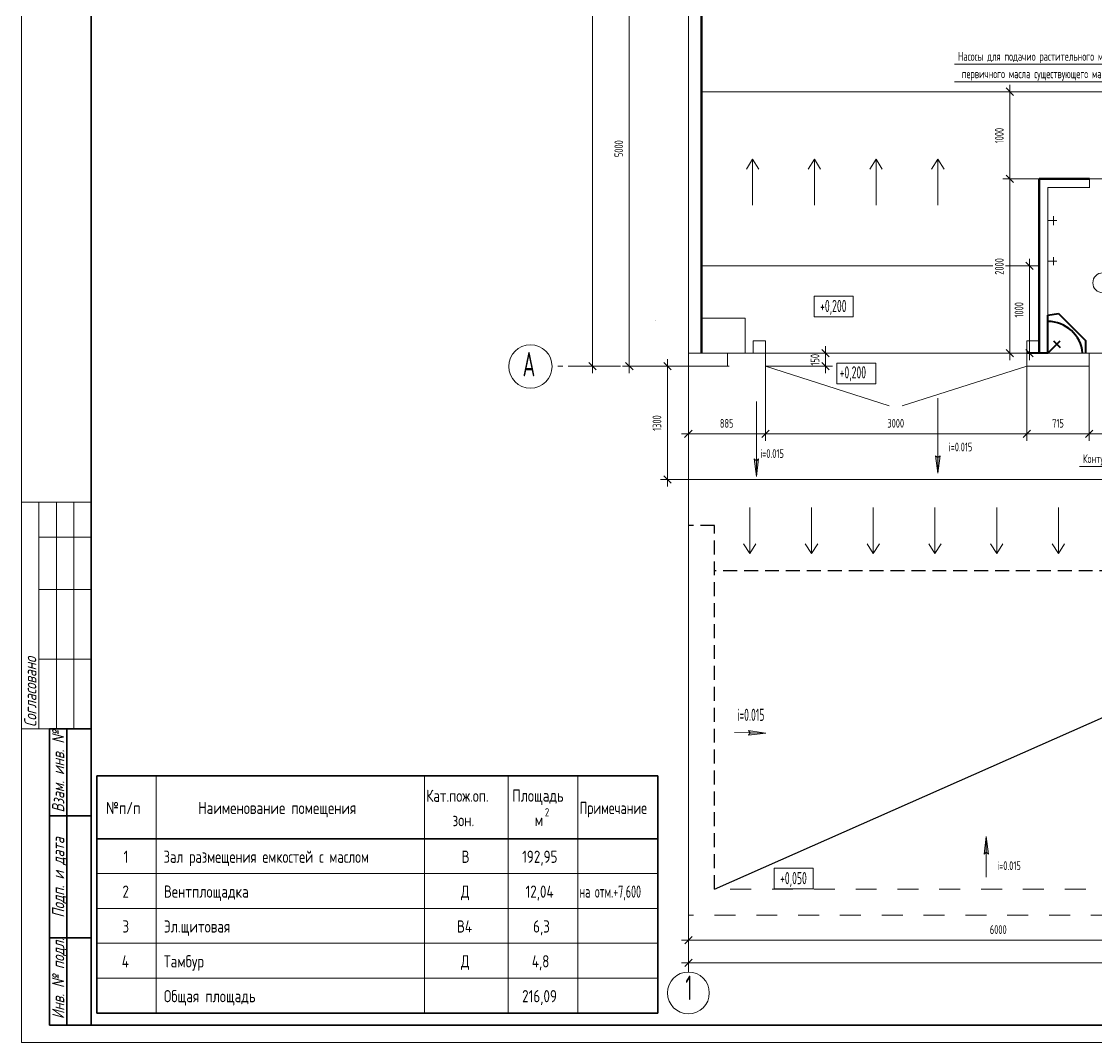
# Model space of a CAD drawing. Header units: millimetres. Extents: x -2281 to 5887, y 0 to 4166.
# Drawn here: x 0 to 308.4, y 0 to 292.9 of the extents above; entities that cross this region are included whole.
import ezdxf

# ---------------------------------------------------------------- set-up
doc = ezdxf.new("R2010")
doc.units = ezdxf.units.MM
for name, pattern in [('K5LT32784', [0]), ('K5LT32785', [0]), ('K5LT32838', [0]), ('K5LT32848', [19.2, 15, -2, 0.2, -2]), ('K5LT32871', [11.999999, 6, -6]), ('K5LT32888', [0]), ('K5LT32891', [11.999999, 6, -6]), ('K5LT32892', [6, 4, -2]), ('K5LT_AXLED', [19.5, 15, -1.5, 1.5, -1.5]), ('K5LT_BASIC', [0]), ('K5LT_THIN', [0]), ('K5LT_THIN_INCLUDED_TO_HATCHING', [0])]:
    doc.linetypes.add(name, pattern=pattern)
doc.layers.add('Системный слой', color=7, linetype='Continuous')
doc.styles.add('KDIMTEXTSTYLE', font='GOST_AU.SHX', dxfattribs={"width": 0.96, "oblique": 15, "height": 5})
doc.styles.add('KTEXTSTYLE', font='GOST_AU.SHX', dxfattribs={"width": 0.96, "height": 5})
doc.dimstyles.new('KDIMSTYLE (0.03)', dxfattribs={"dimtxt": 5, "dimasz": 1, "dimexe": 2, "dimexo": 0, "dimgap": 1, "dimtad": 1, "dimlfac": 40, "dimtxsty": 'KDIMTEXTSTYLE', "dimsah": 1, "dimcen": 0, "dimdle": 1, "dimadec": 0, "dimazin": 0, "dimtfac": 0.667, "dimtmove": 0, "dimatfit": 3, "dimfxl": 1, "dimtvp": 1, "dimtolj": 1, "dimtzin": 0, "dimarcsym": 0})

# ---------------------------------------------------------------- blocks, each defined once
blk = doc.blocks.new('U38')
at = {"layer": 'Системный слой', "color": 5, "linetype": 'K5LT_BASIC', "lineweight": 35, "true_color": 0x0000ff}
for p, q in [((21.62, 76.46), (182.62, 76.46)), ((21.62, 8.46), (21.62, 76.46)), ((182.62, 8.46), (182.62, 76.46)), ((21.62, 58.46), (182.62, 58.46)), ((21.62, 8.46), (182.62, 8.46))]:
    blk.add_line(p, q, dxfattribs=at)
at = {"layer": 'Системный слой', "color": 7, "linetype": 'K5LT_THIN', "lineweight": 13}
for p, q in [((38.62, 8.46), (38.62, 76.46)), ((115.62, 8.46), (115.62, 76.46)), ((139.62, 58.46), (139.62, 76.46)), ((159.62, 8.46), (159.62, 76.46)), ((139.62, 48.46), (139.62, 58.46)), ((21.62, 48.46), (182.62, 48.46)), ((139.62, 38.46), (139.62, 48.46)), ((21.62, 38.46), (182.62, 38.46)), ((139.62, 28.46), (139.62, 38.46)), ((21.62, 28.46), (182.62, 28.46)), ((139.62, 18.46), (139.62, 28.46)), ((21.62, 18.46), (182.62, 18.46)), ((139.62, 8.46), (139.62, 18.46))]:
    blk.add_line(p, q, dxfattribs=at)
at = {"layer": 'Системный слой', "color": 7, "char_height": 2.5, "attachment_point": 1, "style": 'KTEXTSTYLE'}
for s, insert in [('\\H3.5;\\W0.965;\\Q15;\\Q0;\\W0.947;Кат.пож.оп.', (116.12, 72.54)), ('\\H3.5;\\W0.965;\\Q15;\\Q0;Площадь', (140.82, 72.58)), ('\\H3.5;\\W0.965;\\Q15;\\Q0;№п/п', (24.28, 69.04)), ('\\H3.5;\\W0.965;\\Q15;\\Q0;Наименование помещения', (50.72, 69.04)), ('\\H3.5;\\W0.965;\\Q15;\\Q0;\\W0.886;Примечание', (160.12, 69.04)), ('\\H3.5;\\W0.965;\\Q15;\\Q0;зон.', (123.68, 65.54)), ('\\H3.5;\\W0.965;\\Q15;\\Q0;\\H2.33;2', (150.19, 67.23)), ('\\H3.5;\\W0.965;\\Q15;\\Q0;м', (147.27, 65.58)), ('\\H3.5;\\W0.965;\\Q15;\\Q0;1', (29.28, 55.04)), ('\\H3.5;\\W0.965;\\Q15;\\Q0;\\W0.923; Зал размещения емкостей с маслом ', (39.12, 55.04)), ('\\H3.5;\\W0.965;\\Q15;\\Q0;В', (126.27, 55.04)), ('\\H3.5;\\W0.965;\\Q15;\\Q0;192,95', (143.64, 55.04)), ('\\H3.5;\\W0.965;\\Q15;\\Q0;2', (28.96, 45.04)), ('\\H3.5;\\W0.965;\\Q15;\\Q0; Вентплощадка', (39.12, 45.04)), ('\\H3.5;\\W0.965;\\Q15;\\Q0;Д', (126.09, 45.04)), ('\\H3.5;\\W0.965;\\Q15;\\Q0;12,04', (144.61, 45.04)), ('\\H3.5;\\W0.965;\\Q15;\\Q0;\\W0.741;на отм.+7,600', (160.12, 45.04)), ('\\H3.5;\\W0.965;\\Q15;\\Q0;3', (28.96, 35.04)), ('\\H3.5;\\W0.965;\\Q15;\\Q0; Эл.щитовая', (39.12, 35.04)), ('\\H3.5;\\W0.965;\\Q15;\\Q0;В4', (124.93, 35.04)), ('\\H3.5;\\W0.965;\\Q15;\\Q0;6,3', (146.79, 35.04)), ('\\H3.5;\\W0.965;\\Q15;\\Q0;4', (28.77, 25.04)), ('\\H3.5;\\W0.965;\\Q15;\\Q0; Тамбур', (39.12, 25.04)), ('\\H3.5;\\W0.965;\\Q15;\\Q0;Д', (126.09, 25.04)), ('\\H3.5;\\W0.965;\\Q15;\\Q0;4,8', (146.42, 25.04)), ('\\H3.5;\\W0.965;\\Q15;\\Q0; Общая площадь', (39.12, 15.04)), ('\\H3.5;\\W0.965;\\Q15;\\Q0;216,09', (143.64, 15.04))]:
    blk.add_mtext(s, dxfattribs=dict(at, insert=insert))
blk = doc.blocks.new('U194')
at = {"layer": 'Системный слой', "color": 7, "linetype": 'K5LT_THIN', "lineweight": 13}
for p, q in [((233.91, 194.91), (245.12, 194.91)), ((233.91, 188.95), (233.91, 194.91)), ((245.12, 194.91), (245.12, 188.95)), ((245.12, 188.95), (233.91, 188.95))]:
    blk.add_line(p, q, dxfattribs=at)
at = {"layer": 'Системный слой', "color": 7, "insert": (234.75, 194.01), "char_height": 2.5, "attachment_point": 1, "style": 'KTEXTSTYLE'}
blk.add_mtext('\\H3.5;\\W0.965;\\Q15;\\Q0;\\W0.715;+0,200', dxfattribs=at)
blk = doc.blocks.new('U198')
at = {"layer": 'Системный слой', "color": 7, "linetype": 'K5LT_THIN', "lineweight": 13}
for p, q in [((227.46, 214.13), (238.67, 214.13)), ((227.46, 208.17), (227.46, 214.13)), ((238.67, 214.13), (238.67, 208.17)), ((238.67, 208.17), (227.46, 208.17))]:
    blk.add_line(p, q, dxfattribs=at)
at = {"layer": 'Системный слой', "color": 7, "insert": (229.14, 213.05), "char_height": 2.5, "attachment_point": 1, "style": 'KTEXTSTYLE'}
blk.add_mtext('\\H3.5;\\W0.965;\\Q15;\\Q0;\\W0.715;+0,200', dxfattribs=at)
blk = doc.blocks.new('U228')
at = {"layer": 'Системный слой', "color": 7, "linetype": 'K5LT_THIN', "lineweight": 13}
for p, q in [((215.97, 49.99), (227.18, 49.99)), ((215.97, 44.04), (215.97, 49.99)), ((227.18, 49.99), (227.18, 44.04)), ((227.18, 44.04), (215.97, 44.04))]:
    blk.add_line(p, q, dxfattribs=at)
at = {"layer": 'Системный слой', "color": 7, "insert": (217.65, 48.91), "char_height": 2.5, "attachment_point": 1, "style": 'KTEXTSTYLE'}
blk.add_mtext('\\H3.5;\\W0.965;\\Q15;\\Q0;\\W0.715;+0,050', dxfattribs=at)
blk = doc.blocks.new('U258')
at = {"layer": 'Системный слой', "color": 7, "linetype": 'K5LT_THIN', "lineweight": 13}
for p, q in [((207.6, 565.22), (195.1, 565.22)), ((207.6, 565.22), (207.6, 555.22)), ((207.6, 555.22), (195.1, 555.22)), ((207.6, 449.03), (195.1, 449.03)), ((207.6, 449.03), (207.6, 439.03)), ((207.6, 439.03), (195.1, 439.03)), ((207.6, 324.03), (195.1, 324.03)), ((207.6, 324.03), (207.6, 314.03)), ((207.6, 314.03), (195.1, 314.03)), ((207.6, 207.78), (195.1, 207.78)), ((207.6, 207.78), (207.6, 197.78)), ((207.6, 197.78), (195.1, 197.78))]:
    blk.add_line(p, q, dxfattribs=at)
blk = doc.blocks.new('D44')
at = {"layer": 'Системный слой', "color": 7, "linetype": 'K5LT_THIN', "lineweight": 13, "transparency": 16777216}
for p, q in [((191.35, 180.96), (191.35, 27.37)), ((191.35, 29.37), (189.35, 29.37)), ((192.41, 30.43), (190.29, 28.31)), ((340.29, 28.31), (342.41, 30.43)), ((341.35, 29.37), (343.35, 29.37))]:
    blk.add_line(p, q, dxfattribs=at)
at = {"transparency": 16777216}
blk.add_wipeout([(277.84, 30.62), (277.84, 34.19), (282.66, 34.19), (282.66, 30.62)], dxfattribs=at).dxf.layer = 'Системный слой'
at = {"layer": 'Системный слой', "color": 7, "linetype": 'K5LT_THIN', "lineweight": 13, "transparency": 16777216}
blk.add_line((341.35, 29.37), (191.35, 29.37), dxfattribs=at)
at = {"layer": 'Системный слой', "color": 7, "transparency": 16777216, "insert": (277.84, 33.64), "char_height": 2.5, "attachment_point": 1, "style": 'KTEXTSTYLE'}
blk.add_mtext('\\H3.5;\\W0.965;\\Q15;\\Q0;\\W0.715;\\H2.50;6000', dxfattribs=at)
blk = doc.blocks.new('KDIMARROW_03')
at = {"layer": 'Системный слой', "color": 0, "linetype": 'K5LT_THIN', "lineweight": 13}
for p, q in [((-1.06, -1.06), (1.06, 1.06)), ((0, 0), (-1, 0)), ((0, 0), (2, 0))]:
    blk.add_line(p, q, dxfattribs=at)
blk = doc.blocks.new('D49')
at = {"layer": 'Системный слой', "color": 7, "linetype": 'K5LT_THIN', "lineweight": 13, "transparency": 16777216}
for p, q in [((174.4, 319.03), (174.4, 321.03)), ((176.91, 319.03), (172.4, 319.03)), ((175.46, 317.97), (173.34, 320.1)), ((173.34, 195.1), (175.46, 192.97)), ((177.01, 194.04), (172.4, 194.04)), ((174.4, 194.04), (174.4, 192.04))]:
    blk.add_line(p, q, dxfattribs=at)
at = {"transparency": 16777216}
blk.add_wipeout([(173.4, 254.02), (169.83, 254.02), (169.83, 258.85), (173.4, 258.85)], dxfattribs=at).dxf.layer = 'Системный слой'
at = {"layer": 'Системный слой', "color": 7, "linetype": 'K5LT_THIN', "lineweight": 13, "transparency": 16777216}
blk.add_line((174.4, 194.04), (174.4, 319.03), dxfattribs=at)
at = {"layer": 'Системный слой', "color": 7, "transparency": 16777216, "insert": (170.13, 254.02), "char_height": 2.5, "attachment_point": 1, "rotation": 90, "style": 'KTEXTSTYLE'}
blk.add_mtext('\\H3.5;\\W0.965;\\Q15;\\Q0;\\W0.715;\\H2.50;5000', dxfattribs=at)
blk = doc.blocks.new('D56')
at = {"layer": 'Системный слой', "color": 7, "linetype": 'K5LT_THIN', "lineweight": 13, "transparency": 16777216}
for p, q in [((191.35, 33.12), (191.35, 20.84)), ((566.35, 20.23), (566.35, 24.84)), ((191.35, 22.84), (189.35, 22.84)), ((192.41, 23.9), (190.29, 21.78)), ((565.29, 21.78), (567.41, 23.9)), ((566.35, 22.84), (568.35, 22.84))]:
    blk.add_line(p, q, dxfattribs=at)
at = {"transparency": 16777216}
blk.add_wipeout([(413.41, 24.09), (413.41, 27.66), (419.06, 27.66), (419.06, 24.09)], dxfattribs=at).dxf.layer = 'Системный слой'
at = {"layer": 'Системный слой', "color": 7, "linetype": 'K5LT_THIN', "lineweight": 13, "transparency": 16777216}
blk.add_line((191.35, 22.84), (566.35, 22.84), dxfattribs=at)
at = {"layer": 'Системный слой', "color": 7, "transparency": 16777216, "insert": (413.41, 27.11), "char_height": 2.5, "attachment_point": 1, "style": 'KTEXTSTYLE'}
blk.add_mtext('\\H3.5;\\W0.965;\\Q15;\\Q0;\\W0.715;\\H2.50;15000', dxfattribs=at)
blk = doc.blocks.new('D57')
at = {"layer": 'Системный слой', "color": 7, "linetype": 'K5LT_THIN', "lineweight": 13, "transparency": 16777216}
for p, q in [((163.85, 569.04), (163.85, 571.04)), ((162.53, 569.04), (165.85, 569.04)), ((164.91, 567.97), (162.79, 570.1)), ((162.79, 195.1), (164.91, 192.97)), ((166.54, 194.04), (161.85, 194.04)), ((163.85, 194.04), (163.85, 192.04))]:
    blk.add_line(p, q, dxfattribs=at)
at = {"transparency": 16777216}
blk.add_wipeout([(162.6, 398.09), (159.03, 398.09), (159.03, 403.74), (162.6, 403.74)], dxfattribs=at).dxf.layer = 'Системный слой'
at = {"layer": 'Системный слой', "color": 7, "linetype": 'K5LT_THIN', "lineweight": 13, "transparency": 16777216}
blk.add_line((163.85, 569.04), (163.85, 194.04), dxfattribs=at)
at = {"layer": 'Системный слой', "color": 7, "transparency": 16777216, "insert": (159.59, 398.09), "char_height": 2.5, "attachment_point": 1, "rotation": 90, "style": 'KTEXTSTYLE'}
blk.add_mtext('\\H3.5;\\W0.965;\\Q15;\\Q0;\\W0.715;\\H2.50;15000', dxfattribs=at)
blk = doc.blocks.new('U534')
at = {"layer": 'Системный слой', "color": 7, "linetype": 'K5LT_THIN', "lineweight": 13}
for p, q in [((329.37, 280.65), (267.71, 280.65)), ((329.37, 275.65), (329.37, 280.65)), ((329.37, 275.65), (267.71, 275.65)), ((329.37, 275.65), (419.85, 246.79))]:
    blk.add_line(p, q, dxfattribs=at)
at = {"layer": 'Системный слой', "color": 7, "char_height": 2.5, "attachment_point": 1, "style": 'KTEXTSTYLE'}
for s, insert in [('\\H3.5;\\W0.965;\\Q15;\\Q0;\\W0.715;\\H2.50;Насосы для подачио растительного масла в емкости', (268.71, 284.15)), ('\\H3.5;\\W0.965;\\Q15;\\Q0;\\W0.715;\\H2.50; первичного масла существующего маслохозяйства..', (268.71, 279.15))]:
    blk.add_mtext(s, dxfattribs=dict(at, insert=insert))
blk = doc.blocks.new('D78')
at = {"layer": 'Системный слой', "color": 7, "linetype": 'K5LT_THIN', "lineweight": 13, "transparency": 16777216}
for p, q in [((291.97, 247.78), (281.58, 247.78)), ((284.64, 246.72), (282.52, 248.84)), ((283.58, 247.78), (283.58, 249.78)), ((291.97, 197.78), (281.58, 197.78)), ((282.52, 198.85), (284.64, 196.72)), ((283.58, 197.78), (283.58, 195.78))]:
    blk.add_line(p, q, dxfattribs=at)
at = {"transparency": 16777216}
blk.add_wipeout([(282.33, 220.27), (278.77, 220.27), (278.77, 225.09), (282.33, 225.09)], dxfattribs=at).dxf.layer = 'Системный слой'
at = {"layer": 'Системный слой', "color": 7, "linetype": 'K5LT_THIN', "lineweight": 13, "transparency": 16777216}
blk.add_line((283.58, 247.78), (283.58, 197.78), dxfattribs=at)
at = {"layer": 'Системный слой', "color": 7, "transparency": 16777216, "insert": (279.32, 220.27), "char_height": 2.5, "attachment_point": 1, "rotation": 90, "style": 'KTEXTSTYLE'}
blk.add_mtext('\\H3.5;\\W0.965;\\Q15;\\Q0;\\W0.715;\\H2.50;2000', dxfattribs=at)
blk = doc.blocks.new('D81')
at = {"layer": 'Системный слой', "color": 7, "linetype": 'K5LT_THIN', "lineweight": 13, "transparency": 16777216}
for p, q in [((306.33, 194.04), (306.33, 172.61)), ((331.33, 194.09), (331.33, 172.61)), ((306.33, 174.61), (304.33, 174.61)), ((307.39, 175.67), (305.27, 173.55)), ((330.27, 173.55), (332.39, 175.67)), ((331.33, 174.61), (333.33, 174.61))]:
    blk.add_line(p, q, dxfattribs=at)
at = {"transparency": 16777216}
blk.add_wipeout([(316.52, 175.86), (316.52, 179.43), (320.96, 179.43), (320.96, 175.86)], dxfattribs=at).dxf.layer = 'Системный слой'
at = {"layer": 'Системный слой', "color": 7, "linetype": 'K5LT_THIN', "lineweight": 13, "transparency": 16777216}
blk.add_line((306.33, 174.61), (331.33, 174.61), dxfattribs=at)
at = {"layer": 'Системный слой', "color": 7, "transparency": 16777216, "insert": (316.52, 178.88), "char_height": 2.5, "attachment_point": 1, "style": 'KTEXTSTYLE'}
blk.add_mtext('\\H3.5;\\W0.965;\\Q15;\\Q0;\\W0.715;\\H2.50;1000', dxfattribs=at)
blk = doc.blocks.new('U592')
at = {"layer": 'Системный слой'}
blk.add_hatch(color=7, dxfattribs=at).paths.add_polyline_path([(262.92, 163.31), (263.58, 168.31), (262.92, 167.81), (262.27, 168.31)])
at = {"layer": 'Системный слой', "color": 7, "linetype": 'K5LT_THIN', "lineweight": 13}
for p, q in [((262.92, 184.83), (262.92, 163.31)), ((262.92, 163.31), (262.27, 168.31)), ((262.27, 168.31), (262.92, 167.81)), ((262.92, 167.81), (263.58, 168.31)), ((263.58, 168.31), (262.92, 163.31))]:
    blk.add_line(p, q, dxfattribs=at)
blk = doc.blocks.new('U593')
at = {"layer": 'Системный слой'}
blk.add_hatch(color=7, dxfattribs=at).paths.add_polyline_path([(210.85, 162.41), (211.51, 167.41), (210.85, 166.91), (210.19, 167.41)])
at = {"layer": 'Системный слой', "color": 7, "linetype": 'K5LT_THIN', "lineweight": 13}
for p, q in [((210.85, 183.94), (210.85, 162.41)), ((210.85, 162.41), (210.19, 167.41)), ((210.19, 167.41), (210.85, 166.91)), ((210.85, 166.91), (211.51, 167.41)), ((211.51, 167.41), (210.85, 162.41))]:
    blk.add_line(p, q, dxfattribs=at)
blk = doc.blocks.new('U597')
at = {"layer": 'Системный слой'}
blk.add_hatch(color=7, dxfattribs=at).paths.add_polyline_path([(277.49, 54.07), (276.83, 59.07), (276.17, 54.07), (276.83, 54.57)])
at = {"layer": 'Системный слой', "color": 7, "linetype": 'K5LT_THIN', "lineweight": 13}
for p, q in [((276.17, 54.07), (276.83, 59.07)), ((276.83, 59.07), (277.49, 54.07)), ((276.83, 47.47), (276.83, 59.07)), ((276.83, 54.57), (276.17, 54.07)), ((277.49, 54.07), (276.83, 54.57))]:
    blk.add_line(p, q, dxfattribs=at)
blk = doc.blocks.new('U598')
at = {"layer": 'Системный слой'}
blk.add_hatch(color=7, dxfattribs=at).paths.add_polyline_path([(213.57, 88.77), (208.56, 88.19), (209.07, 88.84), (208.58, 89.5)])
at = {"layer": 'Системный слой', "color": 7, "linetype": 'K5LT_THIN', "lineweight": 13}
for p, q in [((209.07, 88.84), (208.58, 89.5)), ((208.58, 89.5), (213.57, 88.77)), ((204.56, 88.91), (213.57, 88.77)), ((208.56, 88.19), (209.07, 88.84)), ((213.57, 88.77), (208.56, 88.19))]:
    blk.add_line(p, q, dxfattribs=at)
blk = doc.blocks.new('D120')
at = {"layer": 'Системный слой', "color": 7, "linetype": 'K5LT_THIN', "lineweight": 13, "transparency": 16777216}
for p, q in [((186.4, 192.97), (184.28, 195.1)), ((185.34, 194.03), (185.34, 196.03)), ((191.35, 194.03), (183.34, 194.03)), ((191.37, 161.53), (183.34, 161.53)), ((184.28, 162.59), (186.4, 160.47)), ((185.34, 161.53), (185.34, 159.53))]:
    blk.add_line(p, q, dxfattribs=at)
at = {"transparency": 16777216}
blk.add_wipeout([(184.09, 175.47), (180.52, 175.47), (180.52, 179.91), (184.09, 179.91)], dxfattribs=at).dxf.layer = 'Системный слой'
at = {"layer": 'Системный слой', "color": 7, "linetype": 'K5LT_THIN', "lineweight": 13, "transparency": 16777216}
blk.add_line((185.34, 194.03), (185.34, 161.53), dxfattribs=at)
at = {"layer": 'Системный слой', "color": 7, "transparency": 16777216, "insert": (181.07, 175.47), "char_height": 2.5, "attachment_point": 1, "rotation": 90, "style": 'KTEXTSTYLE'}
blk.add_mtext('\\H3.5;\\W0.965;\\Q15;\\Q0;\\W0.715;\\H2.50;1300', dxfattribs=at)
blk = doc.blocks.new('D121')
at = {"layer": 'Системный слой', "color": 7, "linetype": 'K5LT_THIN', "lineweight": 13, "transparency": 16777216}
for p, q in [((291.97, 222.78), (287.22, 222.78)), ((290.28, 221.72), (288.16, 223.84)), ((289.22, 222.78), (289.22, 224.78)), ((291.97, 197.78), (287.22, 197.78)), ((288.16, 198.85), (290.28, 196.72)), ((289.22, 197.78), (289.22, 195.78))]:
    blk.add_line(p, q, dxfattribs=at)
at = {"transparency": 16777216}
blk.add_wipeout([(287.97, 207.97), (284.4, 207.97), (284.4, 212.41), (287.97, 212.41)], dxfattribs=at).dxf.layer = 'Системный слой'
at = {"layer": 'Системный слой', "color": 7, "linetype": 'K5LT_THIN', "lineweight": 13, "transparency": 16777216}
blk.add_line((289.22, 197.78), (289.22, 222.78), dxfattribs=at)
at = {"layer": 'Системный слой', "color": 7, "transparency": 16777216, "insert": (284.96, 207.97), "char_height": 2.5, "attachment_point": 1, "rotation": 90, "style": 'KTEXTSTYLE'}
blk.add_mtext('\\H3.5;\\W0.965;\\Q15;\\Q0;\\W0.715;\\H2.50;1000', dxfattribs=at)
blk = doc.blocks.new('U600')
at = {"layer": 'Системный слой', "color": 7, "linetype": 'K5LT_THIN', "lineweight": 13}
for q in [(303.55, 165.24), (355.85, 158.57)]:
    blk.add_line((339.61, 165.24), q, dxfattribs=at)
at = {"layer": 'Системный слой', "color": 7, "insert": (304.55, 168.74), "char_height": 2.5, "attachment_point": 1, "style": 'KTEXTSTYLE'}
blk.add_mtext('\\H3.5;\\W0.965;\\Q15;\\Q0;\\W0.715;\\H2.50;Контур колонны под эстакаду', dxfattribs=at)
blk = doc.blocks.new('D122')
at = {"layer": 'Системный слой', "color": 7, "linetype": 'K5LT_THIN', "lineweight": 13, "transparency": 16777216}
for p, q in [((283.57, 272.78), (283.57, 274.78)), ((281.37, 272.78), (285.57, 272.78)), ((284.63, 271.72), (282.51, 273.84)), ((291.97, 247.78), (281.57, 247.78)), ((282.51, 248.84), (284.63, 246.72)), ((283.57, 247.78), (283.57, 245.78))]:
    blk.add_line(p, q, dxfattribs=at)
at = {"transparency": 16777216}
blk.add_wipeout([(282.57, 257.96), (279, 257.96), (279, 262.41), (282.57, 262.41)], dxfattribs=at).dxf.layer = 'Системный слой'
at = {"layer": 'Системный слой', "color": 7, "linetype": 'K5LT_THIN', "lineweight": 13, "transparency": 16777216}
blk.add_line((283.57, 247.78), (283.57, 272.78), dxfattribs=at)
at = {"layer": 'Системный слой', "color": 7, "transparency": 16777216, "insert": (279.31, 257.96), "char_height": 2.5, "attachment_point": 1, "rotation": 90, "style": 'KTEXTSTYLE'}
blk.add_mtext('\\H3.5;\\W0.965;\\Q15;\\Q0;\\W0.715;\\H2.50;1000', dxfattribs=at)
blk = doc.blocks.new('D240')
at = {"layer": 'Системный слой', "color": 7, "linetype": 'K5LT_THIN', "lineweight": 13, "transparency": 16777216}
for p, q in [((306.33, 194.04), (306.33, 172.61)), ((331.33, 194.09), (331.33, 172.61)), ((306.33, 174.61), (304.33, 174.61)), ((307.39, 175.67), (305.27, 173.55)), ((330.27, 173.55), (332.39, 175.67)), ((331.33, 174.61), (333.33, 174.61))]:
    blk.add_line(p, q, dxfattribs=at)
at = {"transparency": 16777216}
blk.add_wipeout([(316.52, 175.86), (316.52, 179.43), (320.96, 179.43), (320.96, 175.86)], dxfattribs=at).dxf.layer = 'Системный слой'
at = {"layer": 'Системный слой', "color": 7, "linetype": 'K5LT_THIN', "lineweight": 13, "transparency": 16777216}
blk.add_line((306.33, 174.61), (331.33, 174.61), dxfattribs=at)
at = {"layer": 'Системный слой', "color": 7, "transparency": 16777216, "insert": (316.52, 178.88), "char_height": 2.5, "attachment_point": 1, "style": 'KTEXTSTYLE'}
blk.add_mtext('\\H3.5;\\W0.965;\\Q15;\\Q0;\\W0.715;\\H2.50;1000', dxfattribs=at)
blk = doc.blocks.new('D242')
at = {"transparency": 16777216}
blk.add_wipeout([(229.69, 194.21), (226.12, 194.21), (226.12, 197.45), (229.69, 197.45)], dxfattribs=at).dxf.layer = 'Системный слой'
at = {"layer": 'Системный слой', "color": 7, "linetype": 'K5LT_THIN', "lineweight": 13, "transparency": 16777216}
for p, q in [((231.75, 196.72), (229.63, 198.84)), ((230.69, 197.78), (230.69, 199.78)), ((230.69, 197.78), (230.69, 194.03)), ((229.63, 195.09), (231.75, 192.97)), ((213.46, 194.03), (232.69, 194.03)), ((230.69, 194.03), (230.69, 192.03))]:
    blk.add_line(p, q, dxfattribs=at)
at = {"layer": 'Системный слой', "color": 7, "transparency": 16777216, "insert": (226.42, 194.21), "char_height": 2.5, "attachment_point": 1, "rotation": 90, "style": 'KTEXTSTYLE'}
blk.add_mtext('\\H3.5;\\W0.965;\\Q15;\\Q0;\\W0.715;\\H2.50;150', dxfattribs=at)
blk = doc.blocks.new('D243')
at = {"layer": 'Системный слой', "color": 7, "linetype": 'K5LT_THIN', "lineweight": 13, "transparency": 16777216}
for p, q in [((213.46, 194.02), (213.46, 172.63)), ((288.47, 194.04), (288.47, 172.63)), ((213.46, 174.63), (211.46, 174.63)), ((214.52, 175.69), (212.4, 173.57)), ((287.41, 173.57), (289.53, 175.69)), ((288.47, 174.63), (290.47, 174.63))]:
    blk.add_line(p, q, dxfattribs=at)
at = {"transparency": 16777216}
blk.add_wipeout([(248.45, 175.63), (248.45, 179.2), (253.28, 179.2), (253.28, 175.63)], dxfattribs=at).dxf.layer = 'Системный слой'
at = {"layer": 'Системный слой', "color": 7, "linetype": 'K5LT_THIN', "lineweight": 13, "transparency": 16777216}
blk.add_line((288.47, 174.63), (213.46, 174.63), dxfattribs=at)
at = {"layer": 'Системный слой', "color": 7, "transparency": 16777216, "insert": (248.45, 178.9), "char_height": 2.5, "attachment_point": 1, "style": 'KTEXTSTYLE'}
blk.add_mtext('\\H3.5;\\W0.965;\\Q15;\\Q0;\\W0.715;\\H2.50;3000', dxfattribs=at)
blk = doc.blocks.new('D244')
at = {"layer": 'Системный слой', "color": 7, "linetype": 'K5LT_THIN', "lineweight": 13, "transparency": 16777216}
for p, q in [((191.35, 194.03), (191.34, 172.61)), ((213.46, 194.02), (213.45, 172.6)), ((191.34, 174.61), (189.34, 174.61)), ((192.4, 175.67), (190.28, 173.55)), ((212.39, 173.54), (214.52, 175.66)), ((213.45, 174.6), (215.45, 174.6))]:
    blk.add_line(p, q, dxfattribs=at)
at = {"transparency": 16777216}
blk.add_wipeout([(200.38, 175.61), (200.38, 179.18), (204.26, 179.18), (204.25, 175.61)], dxfattribs=at).dxf.layer = 'Системный слой'
at = {"layer": 'Системный слой', "color": 7, "linetype": 'K5LT_THIN', "lineweight": 13, "transparency": 16777216}
blk.add_line((213.45, 174.6), (191.34, 174.61), dxfattribs=at)
at = {"layer": 'Системный слой', "color": 7, "transparency": 16777216, "insert": (200.38, 178.88), "char_height": 2.5, "attachment_point": 1, "rotation": 359.9769, "style": 'KTEXTSTYLE'}
blk.add_mtext('\\H3.5;\\W0.965;\\Q15;\\Q0;\\W0.715;\\H2.50;885', dxfattribs=at)
blk = doc.blocks.new('D245')
at = {"layer": 'Системный слой', "color": 7, "linetype": 'K5LT_THIN', "lineweight": 13, "transparency": 16777216}
for p, q in [((288.47, 194.04), (288.47, 172.63)), ((306.33, 194.03), (306.33, 172.63)), ((288.47, 174.63), (286.47, 174.63)), ((289.53, 175.69), (287.41, 173.57)), ((305.27, 173.57), (307.39, 175.69)), ((306.33, 174.63), (308.33, 174.63))]:
    blk.add_line(p, q, dxfattribs=at)
at = {"transparency": 16777216}
blk.add_wipeout([(295.72, 175.88), (295.72, 179.45), (298.96, 179.45), (298.96, 175.88)], dxfattribs=at).dxf.layer = 'Системный слой'
at = {"layer": 'Системный слой', "color": 7, "linetype": 'K5LT_THIN', "lineweight": 13, "transparency": 16777216}
blk.add_line((288.47, 174.63), (306.33, 174.63), dxfattribs=at)
at = {"layer": 'Системный слой', "color": 7, "transparency": 16777216, "insert": (295.72, 178.9), "char_height": 2.5, "attachment_point": 1, "style": 'KTEXTSTYLE'}
blk.add_mtext('\\H3.5;\\W0.965;\\Q15;\\Q0;\\W0.715;\\H2.50;715', dxfattribs=at)

msp = doc.modelspace()

# ---------------------------------------------------------------- linework, layer by layer
at = {"color": 7, "linetype": 'K5LT_THIN', "lineweight": 13}
for p, q in [((0, 0), (0, 594)), ((0, 90), (0, 155)), ((20, 155), (0, 155)), ((5, 90), (5, 155)), ((10, 90), (10, 155)), ((15, 90), (15, 155)), ((20, 145), (5, 145)), ((20, 130), (5, 130)), ((20, 110), (5, 110)), ((20, 90), (0, 90)), ((841, 0), (0, 0))]:
    msp.add_line(p, q, dxfattribs=at)
at = {"color": 5, "linetype": 'K5LT_BASIC', "lineweight": 35, "true_color": 0x0000ff}
for p, q in [((20, 5), (20, 589)), ((8, 5), (8, 90)), ((20, 90), (8, 90)), ((13, 5), (13, 90)), ((20, 65), (8, 65)), ((20, 30), (8, 30)), ((20, 5), (8, 5)), ((836, 5), (20, 5))]:
    msp.add_line(p, q, dxfattribs=at)
at = {"layer": 'Системный слой', "color": 7, "linetype": 'K5LT32888', "lineweight": 53}
for p, q in [((195.09918, 494.041), (195.09918, 200.36091)), ((291.97418, 235.27583), (291.97418, 247.77583)), ((291.97418, 247.77583), (306.43856, 247.77583)), ((291.97418, 235.27583), (291.97418, 197.77583)), ((195.09918, 200.36091), (195.09918, 197.78473))]:
    msp.add_line(p, q, dxfattribs=at)
at = {"layer": 'Системный слой', "color": 7, "linetype": 'K5LT_THIN', "lineweight": 13}
for p, q in [((191.34918, 200.36091), (191.34918, 369.03186)), ((290.78722, 272.77583), (195.09918, 272.77583)), ((341.34179, 272.77583), (290.78722, 272.77583)), ((209.78724, 253.42508), (208.01201, 250.58412)), ((209.78724, 240.22006), (209.78724, 253.42508)), ((209.78724, 253.42508), (211.56247, 250.58412)), ((227.49945, 253.42508), (225.72422, 250.58412)), ((227.49945, 240.22006), (227.49945, 253.42508)), ((227.49945, 253.42508), (229.27468, 250.58412)), ((245.21167, 253.42508), (243.43644, 250.58412)), ((245.21167, 240.22006), (245.21167, 253.42508)), ((245.21167, 253.42508), (246.9869, 250.58412)), ((262.92388, 253.42508), (261.14865, 250.58412)), ((262.92388, 240.22006), (262.92388, 253.42508)), ((262.92388, 253.42508), (264.69911, 250.58412)), ((291.97418, 197.77583), (291.97418, 247.77583)), ((291.97418, 247.77583), (306.43856, 247.77583)), ((306.43856, 247.77583), (331.43862, 247.77583)), ((294.47418, 197.77583), (294.47418, 245.27583)), ((294.47418, 245.27583), (306.43856, 245.27583)), ((294.47418, 235.8059), (297.09996, 235.8059)), ((296.13941, 237.02216), (296.13941, 234.52216)), ((296.13941, 225.32384), (296.13941, 223.04884)), ((291.97418, 222.77583), (195.09918, 222.77583)), ((294.47418, 224.17968), (297.0459, 224.17968)), ((213.47418, 201.28473), (209.97418, 201.28473)), ((209.97418, 201.28473), (209.97418, 197.78473)), ((213.47418, 197.78473), (213.47418, 201.28473)), ((291.97418, 201.28473), (288.47418, 201.28473)), ((288.47418, 201.28473), (288.47418, 197.78473)), ((291.97418, 197.78473), (291.97418, 201.28473)), ((191.34918, 194.03473), (191.34918, 200.36091)), ((191.34918, 197.78473), (197.19732, 197.78473)), ((195.09918, 197.78473), (291.97418, 197.78473)), ((195.09918, 197.78473), (306.33299, 197.78473)), ((197.99732, 197.78473), (199.50832, 197.78473)), ((200.30832, 197.78473), (201.799, 197.78473)), ((202.59918, 197.78473), (291.97418, 197.77583)), ((202.59918, 194.03473), (202.59918, 197.78473)), ((209.97418, 197.78473), (213.47419, 197.78473)), ((213.4626, 194.01692), (213.4626, 197.76692)), ((288.47418, 197.78473), (288.47418, 194.03473)), ((291.97418, 197.78504), (341.33315, 197.78504)), ((291.97418, 197.77583), (306.33299, 197.77583)), ((170.71214, 194.0291), (169.20114, 194.0291)), ((202.59918, 194.03473), (191.34918, 194.03473)), ((203.0689, 194.02583), (202.59907, 194.02582)), ((288.47418, 194.04394), (306.333, 194.04394)), ((343.34483, 161.53371), (191.37163, 161.53371)), ((208.96352, 153.46746), (208.96352, 140.26244)), ((226.67573, 153.46746), (226.67573, 140.26244)), ((244.38795, 153.46746), (244.38795, 140.26244)), ((262.10016, 153.46746), (262.10016, 140.26244)), ((279.81237, 153.46746), (279.81237, 140.26244)), ((297.52458, 153.46746), (297.52458, 140.26244)), ((208.96352, 140.26244), (207.18829, 143.1034)), ((208.96352, 140.26244), (210.73875, 143.1034)), ((226.67573, 140.26244), (224.90051, 143.1034)), ((226.67573, 140.26244), (228.45096, 143.1034)), ((244.38795, 140.26244), (242.61272, 143.1034)), ((244.38795, 140.26244), (246.16318, 143.1034)), ((262.10016, 140.26244), (260.32493, 143.1034)), ((262.10016, 140.26244), (263.87539, 143.1034)), ((279.81237, 140.26244), (278.03714, 143.1034)), ((279.81237, 140.26244), (281.5876, 143.1034)), ((297.52458, 140.26244), (295.74935, 143.1034)), ((297.52458, 140.26244), (299.29981, 143.1034))]:
    msp.add_line(p, q, dxfattribs=at)
at = {"layer": 'Системный слой', "color": 7, "linetype": 'K5LT_THIN_INCLUDED_TO_HATCHING', "lineweight": 13}
for p, q in [((195.09918, 200.36091), (195.09918, 369.03186)), ((306.43856, 247.82824), (306.43856, 245.22491)), ((195.09918, 197.78473), (195.09918, 200.36091)), ((306.33299, 197.77583), (306.33299, 194.04017)), ((306.33299, 197.77583), (306.33299, 194.04017)), ((306.33299, 197.77583), (306.33299, 194.04017)), ((213.4626, 194.01692), (248.98431, 182.69547)), ((288.47418, 194.04394), (252.68937, 182.69547))]:
    msp.add_line(p, q, dxfattribs=at)
at = {"layer": 'Системный слой', "color": 7, "linetype": 'K5LT32785', "lineweight": 40}
for p, q in [((294.47418, 208.66777), (297.5142, 209.1877)), ((294.47418, 197.77583), (294.47418, 208.66777)), ((297.5142, 209.1877), (305.26869, 201.40629)), ((294.47418, 197.77583), (297.9851, 201.28675)), ((296.11322, 201.30781), (298.00624, 199.41478)), ((305.26869, 201.40629), (305.26869, 197.77583)), ((294.47418, 197.77583), (288.47418, 197.78473))]:
    msp.add_line(p, q, dxfattribs=at)
at = {"layer": 'Системный слой', "color": 1, "linetype": 'K5LT32848', "lineweight": 18, "true_color": 0xff0000}
msp.add_line((191.34918, 200.36091), (191.34918, 20.22388), dxfattribs=at)
at = {"layer": 'Системный слой', "color": 30, "linetype": 'K5LT_AXLED', "lineweight": 13, "true_color": 0xff8000}
msp.add_line((191.36064, 194.03504), (152.24764, 194.03504), dxfattribs=at)
at = {"layer": 'Системный слой', "color": 240, "linetype": 'K5LT32891', "lineweight": 5, "true_color": 0xed1f24}
for p, q in [((191.3506, 188.40791), (191.3506, 30.2958)), ((191.34918, 147.72341), (191.34918, 36.46003))]:
    msp.add_line(p, q, dxfattribs=at)
at = {"layer": 'Системный слой', "color": 1, "linetype": 'K5LT32892', "lineweight": 25, "true_color": 0xff0000}
for p, q in [((198.84668, 148.32708), (191.38198, 148.31064)), ((198.84918, 44.03504), (198.84668, 148.32708)), ((343.34805, 135.27341), (198.847, 135.27341))]:
    msp.add_line(p, q, dxfattribs=at)
at = {"layer": 'Системный слой', "color": 1, "linetype": 'K5LT32838', "lineweight": 25, "true_color": 0xff0000}
msp.add_line((198.84918, 44.03504), (413.84918, 138.9682), dxfattribs=at)
at = {"layer": 'Системный слой', "color": 230, "linetype": 'K5LT32871', "lineweight": 5, "true_color": 0xff0080}
for p, q in [((641.34917, 44.03504), (198.84918, 44.03504)), ((648.84917, 36.53504), (191.34917, 36.53504))]:
    msp.add_line(p, q, dxfattribs=at)
at = {"layer": 'Системный слой', "color": 7, "linetype": 'K5LT_THIN', "lineweight": 13}
for centre, radius in [((310.25046, 217.94915), 2.85077), ((146.01181, 193.95863), 6.22327), ((191.34918, 14.21943), 6.00445)]:
    msp.add_circle(centre, radius, dxfattribs=at)
at = {"layer": 'Системный слой', "color": 200, "linetype": 'K5LT32784', "lineweight": 50, "true_color": 0xbf00ff}
msp.add_arc((180.92418, 206.47226), 1.1375, 30.4286273, 30.7112091, dxfattribs=at)
at = {"layer": 'Системный слой', "color": 7, "linetype": 'K5LT32785', "lineweight": 40}
msp.add_arc((294.50974, 196.85894), 9.99847, 5.2615777, 90.2038262, dxfattribs=at)

# ---------------------------------------------------------------- block references
at = {"layer": 'Системный слой'}
for name in ['U258', 'U534', 'U198', 'U194', 'U38', 'U228']:
    msp.add_blockref(name, (0, 0), dxfattribs=at)

# ---------------------------------------------------------------- texts
at = {"color": 7, "char_height": 2.5, "attachment_point": 1, "rotation": 90, "style": 'KTEXTSTYLE'}
for s, insert in [('\\H3.5;\\W0.965;\\Q15;\\Q15;Согласовано', (0.77333, 90.5)), ('\\H3.5;\\W0.965;\\Q15;\\Q15;Взам. инв. №', (8.77333, 65.98201)), ('\\H3.5;\\W0.965;\\Q15;\\Q15;Подп. и дата', (8.77333, 35.7968)), ('\\H3.5;\\W0.965;\\Q15;\\Q15;Инв. № подл.', (8.77333, 6.71162))]:
    msp.add_mtext(s, dxfattribs=dict(at, insert=insert))
at = {"layer": 'Системный слой', "color": 7, "char_height": 2.5, "attachment_point": 1, "rotation": 359.9929693, "style": 'KTEXTSTYLE'}
for s, insert in [('\\H3.5;\\W0.965;\\Q15;\\Q0;\\W0.715;\\H7.00;А', (143.78982, 198.11225)), ('\\H3.5;\\W0.965;\\Q15;\\Q0;\\W0.715;\\H7.00;1', (190.46842, 19.18622))]:
    msp.add_mtext(s, dxfattribs=dict(at, insert=insert))

# ---------------------------------------------------------------- next in the draw order: dimensions: what is measured, and where the dimension line sits
at = {"layer": 'Системный слой', "color": 7}
for base, p1, p2, picture, middle in [((163.852838, 569.035415), (166.538439, 194.035036), (162.527948, 569.035415), 'D57', (163.852838, 401.035415)), ((174.39668, 194.03504), (176.90821, 319.03472), (177.01199, 194.03504), 'D49', (174.39668, 256.53488)), ((283.58402, 247.77583), (291.97418, 197.78473), (291.97418, 247.77583), 'D78', (283.58402, 222.78028)), ((230.68695, 197.77598), (213.46271, 194.02583), (230.68695, 197.77598), 'D242', (230.68695, 195.9009))]:
    dim = msp.add_linear_dim(base=base, p1=p1, p2=p2, angle=90, dimstyle='KDIMSTYLE (0.03)', override={"dimexo": 0, "dimpost": '\\H2.5;\\W0.715;\\Q0;<>', "dimblk1": 'KDIMARROW_03', "dimblk2": 'KDIMARROW_03', "dimse1": 0, "dimse2": 0, "dimclrt": 7, "dimtolj": 1}, dxfattribs=at)
    dim.commit()
    dim.dimension.update_dxf_attribs({"geometry": picture, "text_midpoint": middle, "dimtype": 160})
dim = msp.add_linear_dim(base=(341.34918, 29.37125), p1=(191.34918, 180.95625), p2=(341.34918, 29.37125), dimstyle='KDIMSTYLE (0.03)', override={"dimexo": 0, "dimpost": '\\H2.5;\\W0.715;\\Q0;<>', "dimblk1": 'KDIMARROW_03', "dimblk2": 'KDIMARROW_03', "dimse1": 0, "dimse2": 0, "dimclrt": 7, "dimtolj": 1}, dxfattribs=at)
dim.commit()
dim.dimension.update_dxf_attribs({"geometry": 'D44', "text_midpoint": (280.34918, 29.37125), "dimtype": 160})

# ---------------------------------------------------------------- next in the draw order: block references
at = {"layer": 'Системный слой'}
for name in ['U593', 'U592', 'U600', 'U598', 'U597']:
    msp.add_blockref(name, (0, 0), dxfattribs=at)

# ---------------------------------------------------------------- next in the draw order: texts
at = {"layer": 'Системный слой', "color": 7, "char_height": 2.5, "attachment_point": 1, "style": 'KTEXTSTYLE'}
for s, insert in [('\\H3.5;\\W0.965;\\Q15;\\Q0;\\W0.715;\\H2.50;i=0.015', (211.97927, 170.2074)), ('\\H3.5;\\W0.965;\\Q15;\\Q0;\\W0.715;\\H2.50;i=0.015', (266.05233, 172.10106)), ('\\H3.5;\\W0.965;\\Q15;\\Q0;\\W0.715;i=0.015', (205.32665, 95.7602)), ('\\H3.5;\\W0.965;\\Q15;\\Q0;\\W0.715;\\H2.50;i=0.015', (279.95985, 51.97891))]:
    msp.add_mtext(s, dxfattribs=dict(at, insert=insert))

# ---------------------------------------------------------------- next in the draw order: dimensions: what is measured, and where the dimension line sits
at = {"layer": 'Системный слой', "color": 7}
for base, p1, p2, picture, middle in [((283.57288, 247.77583), (281.37118, 272.77583), (291.97418, 247.77583), 'D122', (283.57288, 260.27583)), ((289.22266, 197.78473), (291.97418, 222.77583), (291.97418, 197.78473), 'D121', (289.22266, 210.28028)), ((185.33835, 194.03473), (191.37163, 161.53371), (191.34918, 194.03473), 'D120', (185.33835, 177.78422))]:
    dim = msp.add_linear_dim(base=base, p1=p1, p2=p2, angle=90, dimstyle='KDIMSTYLE (0.03)', override={"dimexo": 0, "dimpost": '\\H2.5;\\W0.715;\\Q0;<>', "dimblk1": 'KDIMARROW_03', "dimblk2": 'KDIMARROW_03', "dimse1": 0, "dimse2": 0, "dimclrt": 7, "dimtolj": 1}, dxfattribs=at)
    dim.commit()
    dim.dimension.update_dxf_attribs({"geometry": picture, "text_midpoint": middle, "dimtype": 160})
for base, p1, p2, picture, middle in [((306.33299, 174.61299), (331.33299, 194.09108), (306.33299, 194.04017), 'D81', (318.83299, 174.61299)), ((191.34918, 22.84103), (566.34918, 20.23265), (191.34918, 33.1213), 'D56', (416.34918, 22.84103))]:
    dim = msp.add_linear_dim(base=base, p1=p1, p2=p2, dimstyle='KDIMSTYLE (0.03)', override={"dimexo": 0, "dimpost": '\\H2.5;\\W0.715;\\Q0;<>', "dimblk1": 'KDIMARROW_03', "dimblk2": 'KDIMARROW_03', "dimse1": 0, "dimse2": 0, "dimclrt": 7, "dimtolj": 1}, dxfattribs=at)
    dim.commit()
    dim.dimension.update_dxf_attribs({"geometry": picture, "text_midpoint": middle, "dimtype": 160})

# ---------------------------------------------------------------- next in the draw order: dimensions: what is measured, and where the dimension line sits
for base, p1, p2, picture, middle in [((288.47418, 174.63113), (213.46271, 194.01693), (288.47418, 194.04394), 'D243', (250.96844, 174.63113)), ((306.33299, 174.61299), (331.33299, 194.09108), (306.33299, 194.04017), 'D240', (318.83299, 174.61299))]:
    dim = msp.add_linear_dim(base=base, p1=p1, p2=p2, dimstyle='KDIMSTYLE (0.03)', override={"dimexo": 0, "dimpost": '\\H2.5;\\W0.715;\\Q0;<>', "dimblk1": 'KDIMARROW_03', "dimblk2": 'KDIMARROW_03', "dimse1": 0, "dimse2": 0, "dimclrt": 7, "dimtolj": 1}, dxfattribs=at)
    dim.commit()
    dim.dimension.update_dxf_attribs({"geometry": picture, "text_midpoint": middle, "dimtype": 160})

# ---------------------------------------------------------------- next in the draw order: dimensions: what is measured, and where the dimension line sits
dim = msp.add_linear_dim(base=(213.45479, 174.60413), p1=(191.34917, 194.02583), p2=(213.4626, 194.01692), angle=359.976931, dimstyle='KDIMSTYLE (0.03)', override={"dimexo": 0, "dimpost": '\\H2.5;\\W0.715;\\Q0;<>', "dimblk1": 'KDIMARROW_03', "dimblk2": 'KDIMARROW_03', "dimse1": 0, "dimse2": 0, "dimclrt": 7, "dimtolj": 1}, dxfattribs=at)
dim.commit()
dim.dimension.update_dxf_attribs({"geometry": 'D244', "text_midpoint": (202.39807, 174.60858), "dimtype": 161})
dim = msp.add_linear_dim(base=(288.47418, 174.63286), p1=(306.33299, 194.02583), p2=(288.47418, 194.04394), text='\\H2.5;\\W0.715;\\Q0;\\H2.5;\\W0.715;\\Q0;\\Q0;\\W0.527;715', dimstyle='KDIMSTYLE (0.03)', override={"dimexo": 0, "dimblk1": 'KDIMARROW_03', "dimblk2": 'KDIMARROW_03', "dimse1": 0, "dimse2": 0, "dimclrt": 7, "dimtolj": 1}, dxfattribs=at)
dim.commit()
dim.dimension.update_dxf_attribs({"geometry": 'D245', "text_midpoint": (297.40358, 174.63286), "dimtype": 160})

doc.saveas('drawing.dxf')
